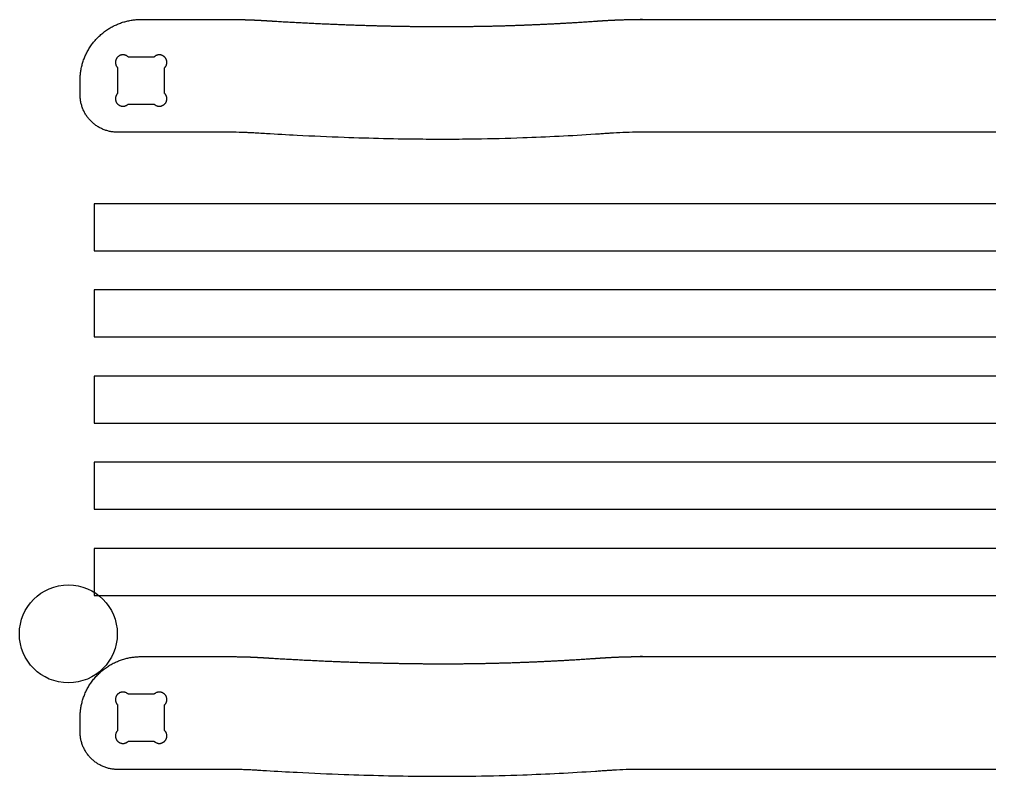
# Model space of a CAD drawing. Header units: millimetres. Extents: x -4 to 1996, y 12 to 836.
# Drawn here: x -2.3 to 245.4, y 642.3 to 835.6 of the extents above; entities that cross this region are included whole.
import ezdxf

# ---------------------------------------------------------------- set-up
doc = ezdxf.new("R2010")
doc.units = ezdxf.units.MM
doc.header["$MEASUREMENT"] = 0
for name, color, linetype in [('Holes', 7, 'Continuous'), ('Nesting holes', 7, 'Continuous'), ('Nesting outlines', 7, 'Continuous')]:
    doc.layers.add(name, color=color, linetype=linetype)

msp = doc.modelspace()

# ---------------------------------------------------------------- linework, layer by layer
at = {"layer": 'Holes'}
msp.add_circle((10.2, 678.76), 12.5, dxfattribs=at)
at = {"layer": 'Nesting holes'}
for points in [[(32.07, 825.99), (25.52, 825.99)], [(22.79, 823.27), (22.79, 816.72)], [(34.79, 816.72), (34.79, 823.27)], [(25.52, 813.99), (32.07, 813.99)], [(32.07, 663.36), (25.52, 663.36)], [(22.79, 660.64), (22.79, 654.08)], [(34.79, 654.08), (34.79, 660.64)], [(25.52, 651.36), (32.07, 651.36)]]:
    msp.add_lwpolyline(points, dxfattribs=at)
for points, knots in [([(25.52, 825.99), (24.15, 827.35), (22.79, 825.99), (21.43, 824.63), (22.79, 823.27)], [-3.332162, -3.332162, -3.332162, -1.666081, -1.666081, 0, 0, 0]), ([(34.79, 823.27), (36.15, 824.63), (34.79, 825.99), (33.43, 827.35), (32.07, 825.99)], [0, 0, 0, 1.666081, 1.666081, 3.332162, 3.332162, 3.332162]), ([(22.79, 816.72), (21.43, 815.35), (22.79, 813.99), (24.15, 812.63), (25.52, 813.99)], [0, 0, 0, 1.666081, 1.666081, 3.332162, 3.332162, 3.332162]), ([(32.07, 813.99), (33.43, 812.63), (34.79, 813.99), (36.15, 815.35), (34.79, 816.72)], [-3.332162, -3.332162, -3.332162, -1.666081, -1.666081, 0, 0, 0]), ([(25.52, 663.36), (24.15, 664.72), (22.79, 663.36), (21.43, 662), (22.79, 660.64)], [-3.332162, -3.332162, -3.332162, -1.666081, -1.666081, 0, 0, 0]), ([(34.79, 660.64), (36.15, 662), (34.79, 663.36), (33.43, 664.72), (32.07, 663.36)], [0, 0, 0, 1.666081, 1.666081, 3.332162, 3.332162, 3.332162]), ([(22.79, 654.08), (21.43, 652.72), (22.79, 651.36), (24.15, 650), (25.52, 651.36)], [0, 0, 0, 1.666081, 1.666081, 3.332162, 3.332162, 3.332162]), ([(32.07, 651.36), (33.43, 650), (34.79, 651.36), (36.15, 652.72), (34.79, 654.08)], [-3.332162, -3.332162, -3.332162, -1.666081, -1.666081, 0, 0, 0])]:
    msp.add_rational_spline(points, [1, 0.707106781187, 1, 0.707106781187, 1], degree=2, knots=knots, dxfattribs=at)
at = {"layer": 'Nesting outlines'}
for points in [[(16.79, 788.56), (16.79, 776.56), (412.79, 776.56), (412.79, 788.56), (16.79, 788.56)], [(16.79, 766.56), (16.79, 754.56), (412.79, 754.56), (412.79, 766.56), (16.79, 766.56)], [(16.79, 744.56), (16.79, 732.56), (412.79, 732.56), (412.79, 744.56), (16.79, 744.56)], [(16.79, 722.56), (16.79, 710.56), (412.79, 710.56), (412.79, 722.56), (16.79, 722.56)], [(16.79, 700.56), (16.79, 688.56), (412.79, 688.56), (412.79, 700.56), (16.79, 700.56)]]:
    msp.add_lwpolyline(points, dxfattribs=at)
for points, weights, degree, knots in [([(13.19, 816.39), (13.19, 817.59), (13.19, 818.79), (13.19, 819.99), (13.19, 829.13), (19.66, 835.59), (28.79, 835.59), (36.42, 835.59), (44.04, 835.59), (51.67, 835.59), (52.46, 835.59), (53.26, 835.58), (54.83, 835.55), (55.61, 835.52), (56.39, 835.5), (57.74, 835.45), (59.08, 835.38), (60.42, 835.3), (67.1, 834.88), (73.78, 834.53), (84.6, 834.12), (88.73, 833.99), (96.99, 833.82), (101.12, 833.77), (109.37, 833.77), (113.5, 833.81), (121.75, 833.98), (125.88, 834.12), (134.13, 834.49), (138.25, 834.72), (143.38, 835.05), (144.39, 835.12), (145.4, 835.19), (147.13, 835.31), (148.85, 835.41), (152.35, 835.55), (154.11, 835.59), (155.88, 835.59), (220.76, 835.59), (285.63, 835.59), (350.51, 835.59), (352.28, 835.59), (354.04, 835.55), (357.54, 835.41), (359.26, 835.31), (360.98, 835.19), (362.02, 835.12), (363.05, 835.05), (368.2, 834.71), (372.32, 834.48), (380.57, 834.12), (384.69, 833.98), (392.95, 833.81), (397.08, 833.77), (405.33, 833.77), (409.45, 833.82), (417.7, 833.99), (421.83, 834.12), (432.63, 834.53), (439.3, 834.88), (445.97, 835.3), (447.31, 835.38), (448.65, 835.45), (449.99, 835.5), (450.77, 835.52), (451.55, 835.55), (453.13, 835.58), (453.92, 835.59), (454.72, 835.59), (462.34, 835.59), (469.97, 835.59), (477.59, 835.59), (486.73, 835.59), (493.19, 829.13), (493.19, 819.99), (493.19, 818.79), (493.19, 817.59), (493.19, 816.39)], [1, 1, 1, 1, 0.804737854124, 0.804737854124, 1, 1, 1, 1, 1, 1, 1, 1, 1, 1, 1, 1, 1, 1, 1, 1, 1, 1, 1, 1, 1, 1, 1, 1, 1, 1, 1, 1, 1, 1, 1, 1, 1, 1, 1, 1, 1, 1, 1, 1, 1, 1, 1, 1, 1, 1, 1, 1, 1, 1, 1, 1, 1, 1, 1, 1, 1, 1, 1, 1, 1, 1, 1, 1, 1, 1, 0.804737854124, 0.804737854124, 1, 1, 1, 1], 3, [1953.965114, 1953.965114, 1953.965114, 1953.965114, 1956.965094, 1956.965094, 1956.965094, 1977.382639, 1977.382639, 1977.382639, 1996.443895, 1996.443895, 1996.443895, 1998.433591, 1998.433591, 2000.386565, 2000.386565, 2000.386565, 2003.750691, 2003.750691, 2003.750691, 2020.486449, 2020.486449, 2030.8134, 2030.8134, 2041.140613, 2041.140613, 2051.459186, 2051.459186, 2061.778369, 2061.778369, 2072.09817, 2072.09817, 2074.634335, 2074.634335, 2074.634335, 2078.94861, 2078.94861, 2083.359643, 2083.359643, 2083.359643, 2245.549853, 2245.549853, 2245.549853, 2249.961942, 2249.961942, 2254.275192, 2254.275192, 2254.275192, 2256.862828, 2256.862828, 2267.17995, 2267.17995, 2277.497899, 2277.497899, 2287.816162, 2287.816162, 2298.128032, 2298.128032, 2308.439528, 2308.439528, 2325.144674, 2325.144674, 2325.144674, 2328.497611, 2328.497611, 2328.497611, 2330.451452, 2330.451452, 2332.440424, 2332.440424, 2332.440424, 2351.501162, 2351.501162, 2351.501162, 2371.918707, 2371.918707, 2371.918707, 2374.918688, 2374.918688, 2374.918688, 2374.918688]), ([(22.79, 806.79), (18.82, 806.79), (16.01, 809.61), (13.19, 812.42), (13.19, 816.39)], [1, 0.923879300655, 1, 0.923879300655, 1], 2, [0, 0, 0, 6.283195, 6.283195, 12.56639, 12.56639, 12.56639]), ([(13.19, 653.76), (13.19, 654.96), (13.19, 656.16), (13.19, 657.36), (13.19, 666.5), (19.66, 672.96), (28.79, 672.96), (36.42, 672.96), (44.04, 672.96), (51.67, 672.96), (52.46, 672.96), (53.26, 672.94), (54.83, 672.91), (55.61, 672.89), (56.39, 672.87), (57.74, 672.82), (59.08, 672.75), (60.42, 672.66), (67.1, 672.25), (73.78, 671.9), (84.6, 671.48), (88.73, 671.36), (96.99, 671.19), (101.12, 671.14), (109.37, 671.13), (113.5, 671.17), (121.75, 671.35), (125.88, 671.49), (134.13, 671.85), (138.25, 672.08), (143.38, 672.42), (144.39, 672.49), (145.4, 672.56), (147.13, 672.68), (148.85, 672.78), (152.35, 672.92), (154.11, 672.96), (155.88, 672.96), (220.76, 672.96), (285.63, 672.96), (350.51, 672.96), (352.28, 672.96), (354.04, 672.92), (357.54, 672.78), (359.26, 672.68), (360.98, 672.56), (362.02, 672.48), (363.05, 672.41), (368.2, 672.08), (372.32, 671.85), (380.57, 671.49), (384.69, 671.35), (392.95, 671.17), (397.08, 671.13), (405.33, 671.14), (409.45, 671.19), (417.7, 671.36), (421.83, 671.48), (432.63, 671.9), (439.3, 672.25), (445.97, 672.66), (447.31, 672.75), (448.65, 672.82), (449.99, 672.87), (450.77, 672.89), (451.55, 672.91), (453.13, 672.94), (453.92, 672.96), (454.72, 672.96), (462.34, 672.96), (469.97, 672.96), (477.59, 672.96), (486.73, 672.96), (493.19, 666.5), (493.19, 657.36), (493.19, 656.16), (493.19, 654.96), (493.19, 653.76)], [1, 1, 1, 1, 0.804737854124, 0.804737854124, 1, 1, 1, 1, 1, 1, 1, 1, 1, 1, 1, 1, 1, 1, 1, 1, 1, 1, 1, 1, 1, 1, 1, 1, 1, 1, 1, 1, 1, 1, 1, 1, 1, 1, 1, 1, 1, 1, 1, 1, 1, 1, 1, 1, 1, 1, 1, 1, 1, 1, 1, 1, 1, 1, 1, 1, 1, 1, 1, 1, 1, 1, 1, 1, 1, 1, 0.804737854124, 0.804737854124, 1, 1, 1, 1], 3, [1953.965114, 1953.965114, 1953.965114, 1953.965114, 1956.965094, 1956.965094, 1956.965094, 1977.382639, 1977.382639, 1977.382639, 1996.443895, 1996.443895, 1996.443895, 1998.433591, 1998.433591, 2000.386565, 2000.386565, 2000.386565, 2003.750691, 2003.750691, 2003.750691, 2020.486449, 2020.486449, 2030.8134, 2030.8134, 2041.140613, 2041.140613, 2051.459186, 2051.459186, 2061.778369, 2061.778369, 2072.09817, 2072.09817, 2074.634335, 2074.634335, 2074.634335, 2078.94861, 2078.94861, 2083.359643, 2083.359643, 2083.359643, 2245.549853, 2245.549853, 2245.549853, 2249.961942, 2249.961942, 2254.275192, 2254.275192, 2254.275192, 2256.862828, 2256.862828, 2267.17995, 2267.17995, 2277.497899, 2277.497899, 2287.816162, 2287.816162, 2298.128032, 2298.128032, 2308.439528, 2308.439528, 2325.144674, 2325.144674, 2325.144674, 2328.497611, 2328.497611, 2328.497611, 2330.451452, 2330.451452, 2332.440424, 2332.440424, 2332.440424, 2351.501162, 2351.501162, 2351.501162, 2371.918707, 2371.918707, 2371.918707, 2374.918688, 2374.918688, 2374.918688, 2374.918688]), ([(22.79, 644.16), (18.82, 644.16), (16.01, 646.97), (13.19, 649.78), (13.19, 653.76)], [1, 0.923879300655, 1, 0.923879300655, 1], 2, [0, 0, 0, 6.283195, 6.283195, 12.56639, 12.56639, 12.56639])]:
    msp.add_rational_spline(points, weights, degree=degree, knots=knots, dxfattribs=at)
for points, knots in [([(155.88, 806.79), (154.79, 806.79), (152.62, 806.75), (150.15, 806.64), (148.47, 806.53), (147.41, 806.46), (146.18, 806.37), (142.16, 806.1), (135.5, 805.71), (125.32, 805.27), (115.98, 805.03), (107.48, 804.96), (99.63, 804.98), (90.67, 805.12), (79.95, 805.45), (70, 805.89), (62.75, 806.3), (59.32, 806.51), (58.37, 806.57), (57.79, 806.6), (57.16, 806.64), (56.26, 806.68), (55.4, 806.72), (53.78, 806.76), (52.57, 806.79), (51.58, 806.79), (48.39, 806.79), (45.19, 806.79), (41.99, 806.79), (35.59, 806.79), (29.19, 806.79), (22.79, 806.79)], [1826.9616, 1826.9616, 1826.9616, 1826.9616, 1829.674929, 1832.388258, 1833.140519, 1833.892781, 1835.056375, 1836.219969, 1843.967051, 1851.714133, 1861.712905, 1867.327267, 1872.941628, 1881.33961, 1889.737593, 1899.746004, 1906.255898, 1907.872302, 1908.34754, 1908.645652, 1909.316406, 1909.910616, 1910.909394, 1911.47446, 1913.944064, 1913.944064, 1913.944064, 1921.965094, 1921.965094, 1921.965094, 1937.965073, 1937.965073, 1937.965073, 1937.965073]), ([(483.59, 806.79), (477.19, 806.79), (470.79, 806.79), (464.39, 806.79), (461.2, 806.79), (458, 806.79), (454.8, 806.79), (453.76, 806.79), (452.54, 806.76), (451.29, 806.73), (451.02, 806.72), (450.76, 806.71), (449.97, 806.67), (449.09, 806.63), (448.31, 806.59), (447.53, 806.54), (443.76, 806.3), (434.7, 805.8), (419.07, 805.15), (402.05, 804.89), (385.59, 805.1), (374.05, 805.55), (365.99, 806), (362.16, 806.24), (360.06, 806.38), (358.64, 806.49), (355.48, 806.69), (352.81, 806.79), (350.51, 806.79), (285.63, 806.79), (220.76, 806.79), (155.88, 806.79)], [2390.918729, 2390.918729, 2390.918729, 2390.918729, 2406.918707, 2406.918707, 2406.918707, 2414.939434, 2414.939434, 2414.939434, 2417.549759, 2417.983506, 2418.076677, 2418.217781, 2418.64283, 2420.052911, 2420.411487, 2420.590774, 2422.006187, 2429.854461, 2443.273898, 2461.125411, 2472.403531, 2484.414519, 2490.000239, 2492.594728, 2494.00704, 2495.244972, 2496.174259, 2501.922121, 2501.922121, 2501.922121, 2664.112331, 2664.112331, 2664.112331, 2664.112331]), ([(155.88, 644.16), (154.79, 644.16), (152.62, 644.12), (150.15, 644), (148.47, 643.9), (147.41, 643.83), (146.18, 643.74), (142.16, 643.47), (135.5, 643.08), (125.32, 642.63), (115.98, 642.4), (107.48, 642.33), (99.63, 642.35), (90.67, 642.49), (79.95, 642.81), (70, 643.26), (62.75, 643.66), (59.32, 643.87), (58.37, 643.93), (57.79, 643.97), (57.16, 644), (56.26, 644.05), (55.4, 644.09), (53.78, 644.13), (52.57, 644.15), (51.58, 644.16), (48.39, 644.16), (45.19, 644.16), (41.99, 644.16), (35.59, 644.16), (29.19, 644.16), (22.79, 644.16)], [1826.9616, 1826.9616, 1826.9616, 1826.9616, 1829.674929, 1832.388258, 1833.140519, 1833.892781, 1835.056375, 1836.219969, 1843.967051, 1851.714133, 1861.712905, 1867.327267, 1872.941628, 1881.33961, 1889.737593, 1899.746004, 1906.255898, 1907.872302, 1908.34754, 1908.645652, 1909.316406, 1909.910616, 1910.909394, 1911.47446, 1913.944064, 1913.944064, 1913.944064, 1921.965094, 1921.965094, 1921.965094, 1937.965073, 1937.965073, 1937.965073, 1937.965073]), ([(483.59, 644.16), (477.19, 644.16), (470.79, 644.16), (464.39, 644.16), (461.2, 644.16), (458, 644.16), (454.8, 644.16), (453.76, 644.15), (452.54, 644.13), (451.29, 644.09), (451.02, 644.08), (450.76, 644.07), (449.97, 644.04), (449.09, 644), (448.31, 643.95), (447.53, 643.9), (443.76, 643.67), (434.7, 643.16), (419.07, 642.52), (402.05, 642.25), (385.59, 642.47), (374.05, 642.92), (365.99, 643.37), (362.16, 643.61), (360.06, 643.75), (358.64, 643.85), (355.48, 644.06), (352.81, 644.16), (350.51, 644.16), (285.63, 644.16), (220.76, 644.16), (155.88, 644.16)], [2390.918729, 2390.918729, 2390.918729, 2390.918729, 2406.918707, 2406.918707, 2406.918707, 2414.939434, 2414.939434, 2414.939434, 2417.549759, 2417.983506, 2418.076677, 2418.217781, 2418.64283, 2420.052911, 2420.411487, 2420.590774, 2422.006187, 2429.854461, 2443.273898, 2461.125411, 2472.403531, 2484.414519, 2490.000239, 2492.594728, 2494.00704, 2495.244972, 2496.174259, 2501.922121, 2501.922121, 2501.922121, 2664.112331, 2664.112331, 2664.112331, 2664.112331])]:
    msp.add_open_spline(points, degree=3, knots=knots, dxfattribs=at)

doc.saveas('drawing.dxf')
